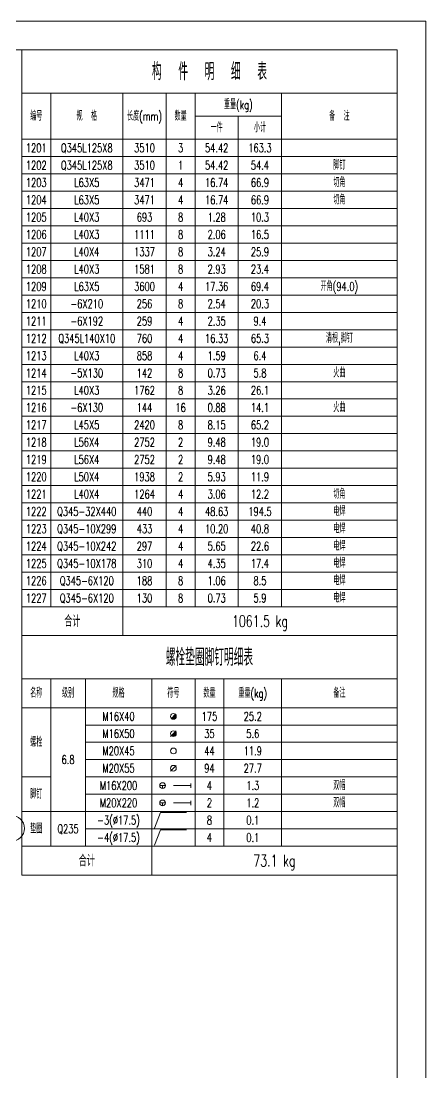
# Model space of a CAD drawing. Extents: x -62666 to 126696, y -48828 to 60042.
# Drawn here: x 10053 to 12859, y -44240 to -36948 of the extents above; entities that cross this region are included whole.
import ezdxf
from ezdxf.enums import TextEntityAlignment as Align

# ---------------------------------------------------------------- set-up
doc = ezdxf.new("R2010")
doc.units = 0
doc.header["$MEASUREMENT"] = 0
doc.layers.get('0').update_dxf_attribs({"linetype": 'CONTINUOUS', "lineweight": 25})
doc.styles.get("Standard").update_dxf_attribs({"font": 'simplex.shx', "width": 0.7, "height": 3, "bigfont": 'gbhzfs.shx'})

# ---------------------------------------------------------------- blocks, each defined once
blk = doc.blocks.new('M16X40S')
at = {"color": 3, "linetype": 'Continuous', "lineweight": 13}
blk.add_line((-0.707, -0.707), (0.707, 0.707), dxfattribs=at)
blk.add_circle((0, 0), 1, dxfattribs=at)
for radius in [0.9, 0.8, 0.7, 0.6, 0.5, 0.4, 0.3, 0.2, 0.1]:
    blk.add_arc((0, 0), radius, 225, 45, dxfattribs=at)
blk = doc.blocks.new('M16X50S')
at = {"color": 3, "linetype": 'Continuous', "lineweight": 13}
blk.add_line((-1, -1), (1, 1), dxfattribs=at)
blk.add_circle((0, 0), 1, dxfattribs=at)
for radius in [0.9, 0.8, 0.7, 0.6, 0.5, 0.4, 0.3, 0.2, 0.1]:
    blk.add_arc((0, 0), radius, 225, 45, dxfattribs=at)
blk = doc.blocks.new('M20X45S')
at = {"color": 3, "linetype": 'Continuous', "lineweight": 13}
blk.add_circle((0, 0), 1, dxfattribs=at)
blk = doc.blocks.new('M20X55S')
at = {"color": 3, "linetype": 'Continuous', "lineweight": 13}
blk.add_line((-1, -1), (1, 1), dxfattribs=at)
blk.add_circle((0, 0), 1, dxfattribs=at)
blk = doc.blocks.new('StepBoltML')
at = {"color": 3, "linetype": 'Continuous', "lineweight": 13}
for p, q in [((-4.75, 0), (-2.75, 0)), ((-3.75, 0), (-3.75, -1)), ((0, 0), (6, 0)), ((6, -0.75), (6, 0.75))]:
    blk.add_line(p, q, dxfattribs=at)
blk.add_circle((-3.75, 0), 1, dxfattribs=at)
blk = doc.blocks.new('WasherML')
at = {"color": 3, "linetype": 'Continuous', "lineweight": 13}
for p, q in [((-6.5, -2.7), (-4.5, 2.7)), ((-4.5, 2.7), (4.5, 2.7))]:
    blk.add_line(p, q, dxfattribs=at)

msp = doc.modelspace()

# ---------------------------------------------------------------- linework, layer by layer
at = {"color": 7, "linetype": 'Continuous', "lineweight": 18}
for p, q in [((-3961.40911, -36947.58851), (12858.59089, -36947.58851)), ((12858.59089, -48827.58851), (12858.59089, -36947.58851)), ((-3461.40911, -37147.58851), (12658.59089, -37147.58851)), ((12658.59089, -48627.58851), (12658.59089, -37147.58851))]:
    msp.add_line(p, q, dxfattribs=at)
at = {"color": 3, "linetype": 'Continuous', "lineweight": 13}
for points in [[(10058.59089, -37147.58851), (10058.59089, -37447.58851), (12658.59089, -37447.58851), (12658.59089, -37147.58851)], [(10058.59089, -37447.58851), (10058.59089, -37767.58851), (10258.59089, -37767.58851), (10258.59089, -37447.58851)], [(10258.59089, -37447.58851), (10258.59089, -37767.58851), (10758.59089, -37767.58851), (10758.59089, -37447.58851)], [(10758.59089, -37447.58851), (10758.59089, -37767.58851), (11058.59089, -37767.58851), (11058.59089, -37447.58851)], [(11058.59089, -37447.58851), (11058.59089, -37767.58851), (11258.59089, -37767.58851), (11258.59089, -37447.58851)], [(11258.59089, -37447.58851), (11258.59089, -37607.58851), (11858.59089, -37607.58851), (11858.59089, -37447.58851)], [(11858.59089, -37447.58851), (11858.59089, -37767.58851), (12658.59089, -37767.58851), (12658.59089, -37447.58851)], [(11258.59089, -37607.58851), (11258.59089, -37767.58851), (11558.59089, -37767.58851), (11558.59089, -37607.58851)], [(11558.59089, -37607.58851), (11558.59089, -37767.58851), (11858.59089, -37767.58851), (11858.59089, -37607.58851)], [(10058.59089, -37767.58851), (10058.59089, -37887.58851), (10258.59089, -37887.58851), (10258.59089, -37767.58851)], [(10258.59089, -37767.58851), (10258.59089, -37887.58851), (10758.59089, -37887.58851), (10758.59089, -37767.58851)], [(10758.59089, -37767.58851), (10758.59089, -37887.58851), (11058.59089, -37887.58851), (11058.59089, -37767.58851)], [(11058.59089, -37767.58851), (11058.59089, -37887.58851), (11258.59089, -37887.58851), (11258.59089, -37767.58851)], [(11258.59089, -37767.58851), (11258.59089, -37887.58851), (11558.59089, -37887.58851), (11558.59089, -37767.58851)], [(11558.59089, -37767.58851), (11558.59089, -37887.58851), (11858.59089, -37887.58851), (11858.59089, -37767.58851)], [(11858.59089, -37767.58851), (11858.59089, -37887.58851), (12658.59089, -37887.58851), (12658.59089, -37767.58851)], [(10058.59089, -37887.58851), (10058.59089, -38007.58851), (10258.59089, -38007.58851), (10258.59089, -37887.58851)], [(10258.59089, -37887.58851), (10258.59089, -38007.58851), (10758.59089, -38007.58851), (10758.59089, -37887.58851)], [(10758.59089, -37887.58851), (10758.59089, -38007.58851), (11058.59089, -38007.58851), (11058.59089, -37887.58851)], [(11058.59089, -37887.58851), (11058.59089, -38007.58851), (11258.59089, -38007.58851), (11258.59089, -37887.58851)], [(11258.59089, -37887.58851), (11258.59089, -38007.58851), (11558.59089, -38007.58851), (11558.59089, -37887.58851)], [(11558.59089, -37887.58851), (11558.59089, -38007.58851), (11858.59089, -38007.58851), (11858.59089, -37887.58851)], [(11858.59089, -37887.58851), (11858.59089, -38007.58851), (12658.59089, -38007.58851), (12658.59089, -37887.58851)], [(10058.59089, -38007.58851), (10058.59089, -38127.58851), (10258.59089, -38127.58851), (10258.59089, -38007.58851)], [(10258.59089, -38007.58851), (10258.59089, -38127.58851), (10758.59089, -38127.58851), (10758.59089, -38007.58851)], [(10758.59089, -38007.58851), (10758.59089, -38127.58851), (11058.59089, -38127.58851), (11058.59089, -38007.58851)], [(11058.59089, -38007.58851), (11058.59089, -38127.58851), (11258.59089, -38127.58851), (11258.59089, -38007.58851)], [(11258.59089, -38007.58851), (11258.59089, -38127.58851), (11558.59089, -38127.58851), (11558.59089, -38007.58851)], [(11558.59089, -38007.58851), (11558.59089, -38127.58851), (11858.59089, -38127.58851), (11858.59089, -38007.58851)], [(11858.59089, -38007.58851), (11858.59089, -38127.58851), (12658.59089, -38127.58851), (12658.59089, -38007.58851)], [(10058.59089, -38127.58851), (10058.59089, -38247.58851), (10258.59089, -38247.58851), (10258.59089, -38127.58851)], [(10258.59089, -38127.58851), (10258.59089, -38247.58851), (10758.59089, -38247.58851), (10758.59089, -38127.58851)], [(10758.59089, -38127.58851), (10758.59089, -38247.58851), (11058.59089, -38247.58851), (11058.59089, -38127.58851)], [(11058.59089, -38127.58851), (11058.59089, -38247.58851), (11258.59089, -38247.58851), (11258.59089, -38127.58851)], [(11258.59089, -38127.58851), (11258.59089, -38247.58851), (11558.59089, -38247.58851), (11558.59089, -38127.58851)], [(11558.59089, -38127.58851), (11558.59089, -38247.58851), (11858.59089, -38247.58851), (11858.59089, -38127.58851)], [(11858.59089, -38127.58851), (11858.59089, -38247.58851), (12658.59089, -38247.58851), (12658.59089, -38127.58851)], [(10058.59089, -38247.58851), (10058.59089, -38367.58851), (10258.59089, -38367.58851), (10258.59089, -38247.58851)], [(10258.59089, -38247.58851), (10258.59089, -38367.58851), (10758.59089, -38367.58851), (10758.59089, -38247.58851)], [(10758.59089, -38247.58851), (10758.59089, -38367.58851), (11058.59089, -38367.58851), (11058.59089, -38247.58851)], [(11058.59089, -38247.58851), (11058.59089, -38367.58851), (11258.59089, -38367.58851), (11258.59089, -38247.58851)], [(11258.59089, -38247.58851), (11258.59089, -38367.58851), (11558.59089, -38367.58851), (11558.59089, -38247.58851)], [(11558.59089, -38247.58851), (11558.59089, -38367.58851), (11858.59089, -38367.58851), (11858.59089, -38247.58851)], [(11858.59089, -38247.58851), (11858.59089, -38367.58851), (12658.59089, -38367.58851), (12658.59089, -38247.58851)], [(10058.59089, -38367.58851), (10058.59089, -38487.58851), (10258.59089, -38487.58851), (10258.59089, -38367.58851)], [(10258.59089, -38367.58851), (10258.59089, -38487.58851), (10758.59089, -38487.58851), (10758.59089, -38367.58851)], [(10758.59089, -38367.58851), (10758.59089, -38487.58851), (11058.59089, -38487.58851), (11058.59089, -38367.58851)], [(11058.59089, -38367.58851), (11058.59089, -38487.58851), (11258.59089, -38487.58851), (11258.59089, -38367.58851)], [(11258.59089, -38367.58851), (11258.59089, -38487.58851), (11558.59089, -38487.58851), (11558.59089, -38367.58851)], [(11558.59089, -38367.58851), (11558.59089, -38487.58851), (11858.59089, -38487.58851), (11858.59089, -38367.58851)], [(11858.59089, -38367.58851), (11858.59089, -38487.58851), (12658.59089, -38487.58851), (12658.59089, -38367.58851)], [(10058.59089, -38487.58851), (10058.59089, -38607.58851), (10258.59089, -38607.58851), (10258.59089, -38487.58851)], [(10258.59089, -38487.58851), (10258.59089, -38607.58851), (10758.59089, -38607.58851), (10758.59089, -38487.58851)], [(10758.59089, -38487.58851), (10758.59089, -38607.58851), (11058.59089, -38607.58851), (11058.59089, -38487.58851)], [(11058.59089, -38487.58851), (11058.59089, -38607.58851), (11258.59089, -38607.58851), (11258.59089, -38487.58851)], [(11258.59089, -38487.58851), (11258.59089, -38607.58851), (11558.59089, -38607.58851), (11558.59089, -38487.58851)], [(11558.59089, -38487.58851), (11558.59089, -38607.58851), (11858.59089, -38607.58851), (11858.59089, -38487.58851)], [(11858.59089, -38487.58851), (11858.59089, -38607.58851), (12658.59089, -38607.58851), (12658.59089, -38487.58851)], [(10058.59089, -38607.58851), (10058.59089, -38727.58851), (10258.59089, -38727.58851), (10258.59089, -38607.58851)], [(10258.59089, -38607.58851), (10258.59089, -38727.58851), (10758.59089, -38727.58851), (10758.59089, -38607.58851)], [(10758.59089, -38607.58851), (10758.59089, -38727.58851), (11058.59089, -38727.58851), (11058.59089, -38607.58851)], [(11058.59089, -38607.58851), (11058.59089, -38727.58851), (11258.59089, -38727.58851), (11258.59089, -38607.58851)], [(11258.59089, -38607.58851), (11258.59089, -38727.58851), (11558.59089, -38727.58851), (11558.59089, -38607.58851)], [(11558.59089, -38607.58851), (11558.59089, -38727.58851), (11858.59089, -38727.58851), (11858.59089, -38607.58851)], [(11858.59089, -38607.58851), (11858.59089, -38727.58851), (12658.59089, -38727.58851), (12658.59089, -38607.58851)], [(10058.59089, -38727.58851), (10058.59089, -38847.58851), (10258.59089, -38847.58851), (10258.59089, -38727.58851)], [(10258.59089, -38727.58851), (10258.59089, -38847.58851), (10758.59089, -38847.58851), (10758.59089, -38727.58851)], [(10758.59089, -38727.58851), (10758.59089, -38847.58851), (11058.59089, -38847.58851), (11058.59089, -38727.58851)], [(11058.59089, -38727.58851), (11058.59089, -38847.58851), (11258.59089, -38847.58851), (11258.59089, -38727.58851)], [(11258.59089, -38727.58851), (11258.59089, -38847.58851), (11558.59089, -38847.58851), (11558.59089, -38727.58851)], [(11558.59089, -38727.58851), (11558.59089, -38847.58851), (11858.59089, -38847.58851), (11858.59089, -38727.58851)], [(11858.59089, -38727.58851), (11858.59089, -38847.58851), (12658.59089, -38847.58851), (12658.59089, -38727.58851)], [(10058.59089, -38847.58851), (10058.59089, -38967.58851), (10258.59089, -38967.58851), (10258.59089, -38847.58851)], [(10258.59089, -38847.58851), (10258.59089, -38967.58851), (10758.59089, -38967.58851), (10758.59089, -38847.58851)], [(10758.59089, -38847.58851), (10758.59089, -38967.58851), (11058.59089, -38967.58851), (11058.59089, -38847.58851)], [(11058.59089, -38847.58851), (11058.59089, -38967.58851), (11258.59089, -38967.58851), (11258.59089, -38847.58851)], [(11258.59089, -38847.58851), (11258.59089, -38967.58851), (11558.59089, -38967.58851), (11558.59089, -38847.58851)], [(11558.59089, -38847.58851), (11558.59089, -38967.58851), (11858.59089, -38967.58851), (11858.59089, -38847.58851)], [(11858.59089, -38847.58851), (11858.59089, -38967.58851), (12658.59089, -38967.58851), (12658.59089, -38847.58851)], [(10058.59089, -38967.58851), (10058.59089, -39087.58851), (10258.59089, -39087.58851), (10258.59089, -38967.58851)], [(10258.59089, -38967.58851), (10258.59089, -39087.58851), (10758.59089, -39087.58851), (10758.59089, -38967.58851)], [(10758.59089, -38967.58851), (10758.59089, -39087.58851), (11058.59089, -39087.58851), (11058.59089, -38967.58851)], [(11058.59089, -38967.58851), (11058.59089, -39087.58851), (11258.59089, -39087.58851), (11258.59089, -38967.58851)], [(11258.59089, -38967.58851), (11258.59089, -39087.58851), (11558.59089, -39087.58851), (11558.59089, -38967.58851)], [(11558.59089, -38967.58851), (11558.59089, -39087.58851), (11858.59089, -39087.58851), (11858.59089, -38967.58851)], [(11858.59089, -38967.58851), (11858.59089, -39087.58851), (12658.59089, -39087.58851), (12658.59089, -38967.58851)], [(10058.59089, -39087.58851), (10058.59089, -39207.58851), (10258.59089, -39207.58851), (10258.59089, -39087.58851)], [(10258.59089, -39087.58851), (10258.59089, -39207.58851), (10758.59089, -39207.58851), (10758.59089, -39087.58851)], [(10758.59089, -39087.58851), (10758.59089, -39207.58851), (11058.59089, -39207.58851), (11058.59089, -39087.58851)], [(11058.59089, -39087.58851), (11058.59089, -39207.58851), (11258.59089, -39207.58851), (11258.59089, -39087.58851)], [(11258.59089, -39087.58851), (11258.59089, -39207.58851), (11558.59089, -39207.58851), (11558.59089, -39087.58851)], [(11558.59089, -39087.58851), (11558.59089, -39207.58851), (11858.59089, -39207.58851), (11858.59089, -39087.58851)], [(11858.59089, -39087.58851), (11858.59089, -39207.58851), (12658.59089, -39207.58851), (12658.59089, -39087.58851)], [(10058.59089, -39207.58851), (10058.59089, -39327.58851), (10258.59089, -39327.58851), (10258.59089, -39207.58851)], [(10258.59089, -39207.58851), (10258.59089, -39327.58851), (10758.59089, -39327.58851), (10758.59089, -39207.58851)], [(10758.59089, -39207.58851), (10758.59089, -39327.58851), (11058.59089, -39327.58851), (11058.59089, -39207.58851)], [(11058.59089, -39207.58851), (11058.59089, -39327.58851), (11258.59089, -39327.58851), (11258.59089, -39207.58851)], [(11258.59089, -39207.58851), (11258.59089, -39327.58851), (11558.59089, -39327.58851), (11558.59089, -39207.58851)], [(11558.59089, -39207.58851), (11558.59089, -39327.58851), (11858.59089, -39327.58851), (11858.59089, -39207.58851)], [(11858.59089, -39207.58851), (11858.59089, -39327.58851), (12658.59089, -39327.58851), (12658.59089, -39207.58851)], [(10058.59089, -39327.58851), (10058.59089, -39447.58851), (10258.59089, -39447.58851), (10258.59089, -39327.58851)], [(10258.59089, -39327.58851), (10258.59089, -39447.58851), (10758.59089, -39447.58851), (10758.59089, -39327.58851)], [(10758.59089, -39327.58851), (10758.59089, -39447.58851), (11058.59089, -39447.58851), (11058.59089, -39327.58851)], [(11058.59089, -39327.58851), (11058.59089, -39447.58851), (11258.59089, -39447.58851), (11258.59089, -39327.58851)], [(11258.59089, -39327.58851), (11258.59089, -39447.58851), (11558.59089, -39447.58851), (11558.59089, -39327.58851)], [(11558.59089, -39327.58851), (11558.59089, -39447.58851), (11858.59089, -39447.58851), (11858.59089, -39327.58851)], [(11858.59089, -39327.58851), (11858.59089, -39447.58851), (12658.59089, -39447.58851), (12658.59089, -39327.58851)], [(10058.59089, -39447.58851), (10058.59089, -39567.58851), (10258.59089, -39567.58851), (10258.59089, -39447.58851)], [(10258.59089, -39447.58851), (10258.59089, -39567.58851), (10758.59089, -39567.58851), (10758.59089, -39447.58851)], [(10758.59089, -39447.58851), (10758.59089, -39567.58851), (11058.59089, -39567.58851), (11058.59089, -39447.58851)], [(11058.59089, -39447.58851), (11058.59089, -39567.58851), (11258.59089, -39567.58851), (11258.59089, -39447.58851)], [(11258.59089, -39447.58851), (11258.59089, -39567.58851), (11558.59089, -39567.58851), (11558.59089, -39447.58851)], [(11558.59089, -39447.58851), (11558.59089, -39567.58851), (11858.59089, -39567.58851), (11858.59089, -39447.58851)], [(11858.59089, -39447.58851), (11858.59089, -39567.58851), (12658.59089, -39567.58851), (12658.59089, -39447.58851)], [(10058.59089, -39567.58851), (10058.59089, -39687.58851), (10258.59089, -39687.58851), (10258.59089, -39567.58851)], [(10258.59089, -39567.58851), (10258.59089, -39687.58851), (10758.59089, -39687.58851), (10758.59089, -39567.58851)], [(10758.59089, -39567.58851), (10758.59089, -39687.58851), (11058.59089, -39687.58851), (11058.59089, -39567.58851)], [(11058.59089, -39567.58851), (11058.59089, -39687.58851), (11258.59089, -39687.58851), (11258.59089, -39567.58851)], [(11258.59089, -39567.58851), (11258.59089, -39687.58851), (11558.59089, -39687.58851), (11558.59089, -39567.58851)], [(11558.59089, -39567.58851), (11558.59089, -39687.58851), (11858.59089, -39687.58851), (11858.59089, -39567.58851)], [(11858.59089, -39567.58851), (11858.59089, -39687.58851), (12658.59089, -39687.58851), (12658.59089, -39567.58851)], [(10058.59089, -39687.58851), (10058.59089, -39807.58851), (10258.59089, -39807.58851), (10258.59089, -39687.58851)], [(10258.59089, -39687.58851), (10258.59089, -39807.58851), (10758.59089, -39807.58851), (10758.59089, -39687.58851)], [(10758.59089, -39687.58851), (10758.59089, -39807.58851), (11058.59089, -39807.58851), (11058.59089, -39687.58851)], [(11058.59089, -39687.58851), (11058.59089, -39807.58851), (11258.59089, -39807.58851), (11258.59089, -39687.58851)], [(11258.59089, -39687.58851), (11258.59089, -39807.58851), (11558.59089, -39807.58851), (11558.59089, -39687.58851)], [(11558.59089, -39687.58851), (11558.59089, -39807.58851), (11858.59089, -39807.58851), (11858.59089, -39687.58851)], [(11858.59089, -39687.58851), (11858.59089, -39807.58851), (12658.59089, -39807.58851), (12658.59089, -39687.58851)], [(10058.59089, -39807.58851), (10058.59089, -39927.58851), (10258.59089, -39927.58851), (10258.59089, -39807.58851)], [(10258.59089, -39807.58851), (10258.59089, -39927.58851), (10758.59089, -39927.58851), (10758.59089, -39807.58851)], [(10758.59089, -39807.58851), (10758.59089, -39927.58851), (11058.59089, -39927.58851), (11058.59089, -39807.58851)], [(11058.59089, -39807.58851), (11058.59089, -39927.58851), (11258.59089, -39927.58851), (11258.59089, -39807.58851)], [(11258.59089, -39807.58851), (11258.59089, -39927.58851), (11558.59089, -39927.58851), (11558.59089, -39807.58851)], [(11558.59089, -39807.58851), (11558.59089, -39927.58851), (11858.59089, -39927.58851), (11858.59089, -39807.58851)], [(11858.59089, -39807.58851), (11858.59089, -39927.58851), (12658.59089, -39927.58851), (12658.59089, -39807.58851)], [(10058.59089, -39927.58851), (10058.59089, -40047.58851), (10258.59089, -40047.58851), (10258.59089, -39927.58851)], [(10258.59089, -39927.58851), (10258.59089, -40047.58851), (10758.59089, -40047.58851), (10758.59089, -39927.58851)], [(10758.59089, -39927.58851), (10758.59089, -40047.58851), (11058.59089, -40047.58851), (11058.59089, -39927.58851)], [(11058.59089, -39927.58851), (11058.59089, -40047.58851), (11258.59089, -40047.58851), (11258.59089, -39927.58851)], [(11258.59089, -39927.58851), (11258.59089, -40047.58851), (11558.59089, -40047.58851), (11558.59089, -39927.58851)], [(11558.59089, -39927.58851), (11558.59089, -40047.58851), (11858.59089, -40047.58851), (11858.59089, -39927.58851)], [(11858.59089, -39927.58851), (11858.59089, -40047.58851), (12658.59089, -40047.58851), (12658.59089, -39927.58851)], [(10058.59089, -40047.58851), (10058.59089, -40167.58851), (10258.59089, -40167.58851), (10258.59089, -40047.58851)], [(10258.59089, -40047.58851), (10258.59089, -40167.58851), (10758.59089, -40167.58851), (10758.59089, -40047.58851)], [(10758.59089, -40047.58851), (10758.59089, -40167.58851), (11058.59089, -40167.58851), (11058.59089, -40047.58851)], [(11058.59089, -40047.58851), (11058.59089, -40167.58851), (11258.59089, -40167.58851), (11258.59089, -40047.58851)], [(11258.59089, -40047.58851), (11258.59089, -40167.58851), (11558.59089, -40167.58851), (11558.59089, -40047.58851)], [(11558.59089, -40047.58851), (11558.59089, -40167.58851), (11858.59089, -40167.58851), (11858.59089, -40047.58851)], [(11858.59089, -40047.58851), (11858.59089, -40167.58851), (12658.59089, -40167.58851), (12658.59089, -40047.58851)], [(10058.59089, -40167.58851), (10058.59089, -40287.58851), (10258.59089, -40287.58851), (10258.59089, -40167.58851)], [(10258.59089, -40167.58851), (10258.59089, -40287.58851), (10758.59089, -40287.58851), (10758.59089, -40167.58851)], [(10758.59089, -40167.58851), (10758.59089, -40287.58851), (11058.59089, -40287.58851), (11058.59089, -40167.58851)], [(11058.59089, -40167.58851), (11058.59089, -40287.58851), (11258.59089, -40287.58851), (11258.59089, -40167.58851)], [(11258.59089, -40167.58851), (11258.59089, -40287.58851), (11558.59089, -40287.58851), (11558.59089, -40167.58851)], [(11558.59089, -40167.58851), (11558.59089, -40287.58851), (11858.59089, -40287.58851), (11858.59089, -40167.58851)], [(11858.59089, -40167.58851), (11858.59089, -40287.58851), (12658.59089, -40287.58851), (12658.59089, -40167.58851)], [(10058.59089, -40287.58851), (10058.59089, -40407.58851), (10258.59089, -40407.58851), (10258.59089, -40287.58851)], [(10258.59089, -40287.58851), (10258.59089, -40407.58851), (10758.59089, -40407.58851), (10758.59089, -40287.58851)], [(10758.59089, -40287.58851), (10758.59089, -40407.58851), (11058.59089, -40407.58851), (11058.59089, -40287.58851)], [(11058.59089, -40287.58851), (11058.59089, -40407.58851), (11258.59089, -40407.58851), (11258.59089, -40287.58851)], [(11258.59089, -40287.58851), (11258.59089, -40407.58851), (11558.59089, -40407.58851), (11558.59089, -40287.58851)], [(11558.59089, -40287.58851), (11558.59089, -40407.58851), (11858.59089, -40407.58851), (11858.59089, -40287.58851)], [(11858.59089, -40287.58851), (11858.59089, -40407.58851), (12658.59089, -40407.58851), (12658.59089, -40287.58851)], [(10058.59089, -40407.58851), (10058.59089, -40527.58851), (10258.59089, -40527.58851), (10258.59089, -40407.58851)], [(10258.59089, -40407.58851), (10258.59089, -40527.58851), (10758.59089, -40527.58851), (10758.59089, -40407.58851)], [(10758.59089, -40407.58851), (10758.59089, -40527.58851), (11058.59089, -40527.58851), (11058.59089, -40407.58851)], [(11058.59089, -40407.58851), (11058.59089, -40527.58851), (11258.59089, -40527.58851), (11258.59089, -40407.58851)], [(11258.59089, -40407.58851), (11258.59089, -40527.58851), (11558.59089, -40527.58851), (11558.59089, -40407.58851)], [(11558.59089, -40407.58851), (11558.59089, -40527.58851), (11858.59089, -40527.58851), (11858.59089, -40407.58851)], [(11858.59089, -40407.58851), (11858.59089, -40527.58851), (12658.59089, -40527.58851), (12658.59089, -40407.58851)], [(10058.59089, -40527.58851), (10058.59089, -40647.58851), (10258.59089, -40647.58851), (10258.59089, -40527.58851)], [(10258.59089, -40527.58851), (10258.59089, -40647.58851), (10758.59089, -40647.58851), (10758.59089, -40527.58851)], [(10758.59089, -40527.58851), (10758.59089, -40647.58851), (11058.59089, -40647.58851), (11058.59089, -40527.58851)], [(11058.59089, -40527.58851), (11058.59089, -40647.58851), (11258.59089, -40647.58851), (11258.59089, -40527.58851)], [(11258.59089, -40527.58851), (11258.59089, -40647.58851), (11558.59089, -40647.58851), (11558.59089, -40527.58851)], [(11558.59089, -40527.58851), (11558.59089, -40647.58851), (11858.59089, -40647.58851), (11858.59089, -40527.58851)], [(11858.59089, -40527.58851), (11858.59089, -40647.58851), (12658.59089, -40647.58851), (12658.59089, -40527.58851)], [(10058.59089, -40647.58851), (10058.59089, -40767.58851), (10258.59089, -40767.58851), (10258.59089, -40647.58851)], [(10258.59089, -40647.58851), (10258.59089, -40767.58851), (10758.59089, -40767.58851), (10758.59089, -40647.58851)], [(10758.59089, -40647.58851), (10758.59089, -40767.58851), (11058.59089, -40767.58851), (11058.59089, -40647.58851)], [(11058.59089, -40647.58851), (11058.59089, -40767.58851), (11258.59089, -40767.58851), (11258.59089, -40647.58851)], [(11258.59089, -40647.58851), (11258.59089, -40767.58851), (11558.59089, -40767.58851), (11558.59089, -40647.58851)], [(11558.59089, -40647.58851), (11558.59089, -40767.58851), (11858.59089, -40767.58851), (11858.59089, -40647.58851)], [(11858.59089, -40647.58851), (11858.59089, -40767.58851), (12658.59089, -40767.58851), (12658.59089, -40647.58851)], [(10058.59089, -40767.58851), (10058.59089, -40887.58851), (10258.59089, -40887.58851), (10258.59089, -40767.58851)], [(10258.59089, -40767.58851), (10258.59089, -40887.58851), (10758.59089, -40887.58851), (10758.59089, -40767.58851)], [(10758.59089, -40767.58851), (10758.59089, -40887.58851), (11058.59089, -40887.58851), (11058.59089, -40767.58851)], [(11058.59089, -40767.58851), (11058.59089, -40887.58851), (11258.59089, -40887.58851), (11258.59089, -40767.58851)], [(11258.59089, -40767.58851), (11258.59089, -40887.58851), (11558.59089, -40887.58851), (11558.59089, -40767.58851)], [(11558.59089, -40767.58851), (11558.59089, -40887.58851), (11858.59089, -40887.58851), (11858.59089, -40767.58851)], [(11858.59089, -40767.58851), (11858.59089, -40887.58851), (12658.59089, -40887.58851), (12658.59089, -40767.58851)], [(10058.59089, -40887.58851), (10058.59089, -41007.58851), (10258.59089, -41007.58851), (10258.59089, -40887.58851)], [(10258.59089, -40887.58851), (10258.59089, -41007.58851), (10758.59089, -41007.58851), (10758.59089, -40887.58851)], [(10758.59089, -40887.58851), (10758.59089, -41007.58851), (11058.59089, -41007.58851), (11058.59089, -40887.58851)], [(11058.59089, -40887.58851), (11058.59089, -41007.58851), (11258.59089, -41007.58851), (11258.59089, -40887.58851)], [(11258.59089, -40887.58851), (11258.59089, -41007.58851), (11558.59089, -41007.58851), (11558.59089, -40887.58851)], [(11558.59089, -40887.58851), (11558.59089, -41007.58851), (11858.59089, -41007.58851), (11858.59089, -40887.58851)], [(11858.59089, -40887.58851), (11858.59089, -41007.58851), (12658.59089, -41007.58851), (12658.59089, -40887.58851)], [(10058.59089, -41007.58851), (10058.59089, -41207.58851), (10758.59089, -41207.58851), (10758.59089, -41007.58851)], [(10758.59089, -41007.58851), (10758.59089, -41207.58851), (12658.59089, -41207.58851), (12658.59089, -41007.58851)], [(10058.59089, -41207.58851), (10058.59089, -41507.58851), (12658.59089, -41507.58851), (12658.59089, -41207.58851)], [(10058.59089, -41507.58851), (10058.59089, -41707.58851), (10258.59089, -41707.58851), (10258.59089, -41507.58851)], [(10258.59089, -41507.58851), (10258.59089, -41707.58851), (10498.59089, -41707.58851), (10498.59089, -41507.58851)], [(10498.59089, -41507.58851), (10498.59089, -41707.58851), (10958.59089, -41707.58851), (10958.59089, -41507.58851)], [(10958.59089, -41507.58851), (10958.59089, -41707.58851), (11258.59089, -41707.58851), (11258.59089, -41507.58851)], [(11258.59089, -41507.58851), (11258.59089, -41707.58851), (11458.59089, -41707.58851), (11458.59089, -41507.58851)], [(11458.59089, -41507.58851), (11458.59089, -41707.58851), (11858.59089, -41707.58851), (11858.59089, -41507.58851)], [(11858.59089, -41507.58851), (11858.59089, -41707.58851), (12658.59089, -41707.58851), (12658.59089, -41507.58851)], [(10058.59089, -41707.58851), (10058.59089, -42187.58851), (10258.59089, -42187.58851), (10258.59089, -41707.58851)], [(10258.59089, -41707.58851), (10258.59089, -42427.58851), (10498.59089, -42427.58851), (10498.59089, -41707.58851)], [(10498.59089, -41707.58851), (10498.59089, -41827.58851), (10958.59089, -41827.58851), (10958.59089, -41707.58851)], [(10958.59089, -41707.58851), (10958.59089, -41827.58851), (11258.59089, -41827.58851), (11258.59089, -41707.58851)], [(11258.59089, -41707.58851), (11258.59089, -41827.58851), (11458.59089, -41827.58851), (11458.59089, -41707.58851)], [(11458.59089, -41707.58851), (11458.59089, -41827.58851), (11858.59089, -41827.58851), (11858.59089, -41707.58851)], [(11858.59089, -41707.58851), (11858.59089, -41827.58851), (12658.59089, -41827.58851), (12658.59089, -41707.58851)], [(10498.59089, -41827.58851), (10498.59089, -41947.58851), (10958.59089, -41947.58851), (10958.59089, -41827.58851)], [(10958.59089, -41827.58851), (10958.59089, -41947.58851), (11258.59089, -41947.58851), (11258.59089, -41827.58851)], [(11258.59089, -41827.58851), (11258.59089, -41947.58851), (11458.59089, -41947.58851), (11458.59089, -41827.58851)], [(11458.59089, -41827.58851), (11458.59089, -41947.58851), (11858.59089, -41947.58851), (11858.59089, -41827.58851)], [(11858.59089, -41827.58851), (11858.59089, -41947.58851), (12658.59089, -41947.58851), (12658.59089, -41827.58851)], [(10498.59089, -41947.58851), (10498.59089, -42067.58851), (10958.59089, -42067.58851), (10958.59089, -41947.58851)], [(10958.59089, -41947.58851), (10958.59089, -42067.58851), (11258.59089, -42067.58851), (11258.59089, -41947.58851)], [(11258.59089, -41947.58851), (11258.59089, -42067.58851), (11458.59089, -42067.58851), (11458.59089, -41947.58851)], [(11458.59089, -41947.58851), (11458.59089, -42067.58851), (11858.59089, -42067.58851), (11858.59089, -41947.58851)], [(11858.59089, -41947.58851), (11858.59089, -42067.58851), (12658.59089, -42067.58851), (12658.59089, -41947.58851)], [(10498.59089, -42067.58851), (10498.59089, -42187.58851), (10958.59089, -42187.58851), (10958.59089, -42067.58851)], [(10958.59089, -42067.58851), (10958.59089, -42187.58851), (11258.59089, -42187.58851), (11258.59089, -42067.58851)], [(11258.59089, -42067.58851), (11258.59089, -42187.58851), (11458.59089, -42187.58851), (11458.59089, -42067.58851)], [(11458.59089, -42067.58851), (11458.59089, -42187.58851), (11858.59089, -42187.58851), (11858.59089, -42067.58851)], [(11858.59089, -42067.58851), (11858.59089, -42187.58851), (12658.59089, -42187.58851), (12658.59089, -42067.58851)], [(10058.59089, -42187.58851), (10058.59089, -42427.58851), (10258.59089, -42427.58851), (10258.59089, -42187.58851)], [(10498.59089, -42187.58851), (10498.59089, -42307.58851), (10958.59089, -42307.58851), (10958.59089, -42187.58851)], [(10958.59089, -42187.58851), (10958.59089, -42307.58851), (11258.59089, -42307.58851), (11258.59089, -42187.58851)], [(11258.59089, -42187.58851), (11258.59089, -42307.58851), (11458.59089, -42307.58851), (11458.59089, -42187.58851)], [(11458.59089, -42187.58851), (11458.59089, -42307.58851), (11858.59089, -42307.58851), (11858.59089, -42187.58851)], [(11858.59089, -42187.58851), (11858.59089, -42307.58851), (12658.59089, -42307.58851), (12658.59089, -42187.58851)], [(10498.59089, -42307.58851), (10498.59089, -42427.58851), (10958.59089, -42427.58851), (10958.59089, -42307.58851)], [(10958.59089, -42307.58851), (10958.59089, -42427.58851), (11258.59089, -42427.58851), (11258.59089, -42307.58851)], [(11258.59089, -42307.58851), (11258.59089, -42427.58851), (11458.59089, -42427.58851), (11458.59089, -42307.58851)], [(11458.59089, -42307.58851), (11458.59089, -42427.58851), (11858.59089, -42427.58851), (11858.59089, -42307.58851)], [(11858.59089, -42307.58851), (11858.59089, -42427.58851), (12658.59089, -42427.58851), (12658.59089, -42307.58851)], [(10058.59089, -42427.58851), (10058.59089, -42667.58851), (10258.59089, -42667.58851), (10258.59089, -42427.58851)], [(10258.59089, -42427.58851), (10258.59089, -42667.58851), (10498.59089, -42667.58851), (10498.59089, -42427.58851)], [(10498.59089, -42427.58851), (10498.59089, -42547.58851), (10958.59089, -42547.58851), (10958.59089, -42427.58851)], [(10958.59089, -42427.58851), (10958.59089, -42547.58851), (11258.59089, -42547.58851), (11258.59089, -42427.58851)], [(11258.59089, -42427.58851), (11258.59089, -42547.58851), (11458.59089, -42547.58851), (11458.59089, -42427.58851)], [(11458.59089, -42427.58851), (11458.59089, -42547.58851), (11858.59089, -42547.58851), (11858.59089, -42427.58851)], [(11858.59089, -42427.58851), (11858.59089, -42547.58851), (12658.59089, -42547.58851), (12658.59089, -42427.58851)], [(10498.59089, -42547.58851), (10498.59089, -42667.58851), (10958.59089, -42667.58851), (10958.59089, -42547.58851)], [(10958.59089, -42547.58851), (10958.59089, -42667.58851), (11258.59089, -42667.58851), (11258.59089, -42547.58851)], [(11258.59089, -42547.58851), (11258.59089, -42667.58851), (11458.59089, -42667.58851), (11458.59089, -42547.58851)], [(11458.59089, -42547.58851), (11458.59089, -42667.58851), (11858.59089, -42667.58851), (11858.59089, -42547.58851)], [(11858.59089, -42547.58851), (11858.59089, -42667.58851), (12658.59089, -42667.58851), (12658.59089, -42547.58851)], [(10058.59089, -42667.58851), (10058.59089, -42867.58851), (10958.59089, -42867.58851), (10958.59089, -42667.58851)], [(10958.59089, -42667.58851), (10958.59089, -42867.58851), (12658.59089, -42867.58851), (12658.59089, -42667.58851)]]:
    msp.add_lwpolyline(points, close=True, dxfattribs=at)
at = {"color": 7, "linetype": 'Continuous', "lineweight": 13}
msp.add_circle((9986.09768, -42543.95914), 90, dxfattribs=at)

# ---------------------------------------------------------------- block references
at = {"color": 3, "linetype": 'Continuous', "lineweight": 13, "xscale": 20, "yscale": 20, "zscale": 20}
for name, p in [('M16X40S', (11108.59089, -41767.58851)), ('M16X50S', (11108.59089, -41887.58851)), ('M20X45S', (11108.59089, -42007.58851)), ('M20X55S', (11108.59089, -42127.58851)), ('StepBoltML', (11108.59089, -42247.58851)), ('StepBoltML', (11108.59089, -42367.58851)), ('WasherML', (11108.59089, -42487.58851)), ('WasherML', (11108.59089, -42607.58851))]:
    msp.add_blockref(name, p, dxfattribs=at)

# ---------------------------------------------------------------- texts
at = {"color": 3, "linetype": 'Continuous', "lineweight": 13, "width": 0.7}
for s, height, p in [('构  件  明  细  表', 120, (11358.59089, -37297.58851)), ('重量(kg)', 60, (11558.59089, -37527.58851)), ('编号', 60, (10158.59089, -37607.58851)), ('规  格', 60, (10508.59089, -37607.58851)), ('长度(mm)', 60, (10908.59089, -37607.58851)), ('数量', 60, (11158.59089, -37607.58851)), ('备  注', 60, (12258.59089, -37607.58851)), ('一件', 60, (11408.59089, -37687.58851)), ('小计', 60, (11708.59089, -37687.58851)), ('1201', 60, (10158.59089, -37827.58851)), ('Q345L125X8', 60, (10508.59089, -37827.58851)), ('3510', 60, (10908.59089, -37827.58851)), ('3', 60, (11158.59089, -37827.58851)), ('54.42', 60, (11408.59089, -37827.58851)), ('163.3', 60, (11708.59089, -37827.58851)), ('1202', 60, (10158.59089, -37947.58851)), ('Q345L125X8', 60, (10508.59089, -37947.58851)), ('3510', 60, (10908.59089, -37947.58851)), ('1', 60, (11158.59089, -37947.58851)), ('54.42', 60, (11408.59089, -37947.58851)), ('54.4', 60, (11708.59089, -37947.58851)), ('脚钉', 60, (12258.59089, -37947.58851)), ('1203', 60, (10158.59089, -38067.58851)), ('L63X5', 60, (10508.59089, -38067.58851)), ('3471', 60, (10908.59089, -38067.58851)), ('4', 60, (11158.59089, -38067.58851)), ('16.74', 60, (11408.59089, -38067.58851)), ('66.9', 60, (11708.59089, -38067.58851)), ('切角', 60, (12258.59089, -38067.58851)), ('1204', 60, (10158.59089, -38187.58851)), ('L63X5', 60, (10508.59089, -38187.58851)), ('3471', 60, (10908.59089, -38187.58851)), ('4', 60, (11158.59089, -38187.58851)), ('16.74', 60, (11408.59089, -38187.58851)), ('66.9', 60, (11708.59089, -38187.58851)), ('切角', 60, (12258.59089, -38187.58851)), ('1205', 60, (10158.59089, -38307.58851)), ('L40X3', 60, (10508.59089, -38307.58851)), ('693', 60, (10908.59089, -38307.58851)), ('8', 60, (11158.59089, -38307.58851)), ('1.28', 60, (11408.59089, -38307.58851)), ('10.3', 60, (11708.59089, -38307.58851)), ('1206', 60, (10158.59089, -38427.58851)), ('L40X3', 60, (10508.59089, -38427.58851)), ('1111', 60, (10908.59089, -38427.58851)), ('8', 60, (11158.59089, -38427.58851)), ('2.06', 60, (11408.59089, -38427.58851)), ('16.5', 60, (11708.59089, -38427.58851)), ('1207', 60, (10158.59089, -38547.58851)), ('L40X4', 60, (10508.59089, -38547.58851)), ('1337', 60, (10908.59089, -38547.58851)), ('8', 60, (11158.59089, -38547.58851)), ('3.24', 60, (11408.59089, -38547.58851)), ('25.9', 60, (11708.59089, -38547.58851)), ('1208', 60, (10158.59089, -38667.58851)), ('L40X3', 60, (10508.59089, -38667.58851)), ('1581', 60, (10908.59089, -38667.58851)), ('8', 60, (11158.59089, -38667.58851)), ('2.93', 60, (11408.59089, -38667.58851)), ('23.4', 60, (11708.59089, -38667.58851)), ('1209', 60, (10158.59089, -38787.58851)), ('L63X5', 60, (10508.59089, -38787.58851)), ('3600', 60, (10908.59089, -38787.58851)), ('4', 60, (11158.59089, -38787.58851)), ('17.36', 60, (11408.59089, -38787.58851)), ('69.4', 60, (11708.59089, -38787.58851)), ('开角(94.0)', 60, (12258.59089, -38787.58851)), ('1210', 60, (10158.59089, -38907.58851)), ('-6X210', 60, (10508.59089, -38907.58851)), ('256', 60, (10908.59089, -38907.58851)), ('8', 60, (11158.59089, -38907.58851)), ('2.54', 60, (11408.59089, -38907.58851)), ('20.3', 60, (11708.59089, -38907.58851)), ('1211', 60, (10158.59089, -39027.58851)), ('-6X192', 60, (10508.59089, -39027.58851)), ('259', 60, (10908.59089, -39027.58851)), ('4', 60, (11158.59089, -39027.58851)), ('2.35', 60, (11408.59089, -39027.58851)), ('9.4', 60, (11708.59089, -39027.58851)), ('1212', 60, (10158.59089, -39147.58851)), ('Q345L140X10', 60, (10508.59089, -39147.58851)), ('760', 60, (10908.59089, -39147.58851)), ('4', 60, (11158.59089, -39147.58851)), ('16.33', 60, (11408.59089, -39147.58851)), ('65.3', 60, (11708.59089, -39147.58851)), ('清根,脚钉', 60, (12258.59089, -39147.58851)), ('1213', 60, (10158.59089, -39267.58851)), ('L40X3', 60, (10508.59089, -39267.58851)), ('858', 60, (10908.59089, -39267.58851)), ('4', 60, (11158.59089, -39267.58851)), ('1.59', 60, (11408.59089, -39267.58851)), ('6.4', 60, (11708.59089, -39267.58851)), ('1214', 60, (10158.59089, -39387.58851)), ('-5X130', 60, (10508.59089, -39387.58851)), ('142', 60, (10908.59089, -39387.58851)), ('8', 60, (11158.59089, -39387.58851)), ('0.73', 60, (11408.59089, -39387.58851)), ('5.8', 60, (11708.59089, -39387.58851)), ('火曲', 60, (12258.59089, -39387.58851)), ('1215', 60, (10158.59089, -39507.58851)), ('L40X3', 60, (10508.59089, -39507.58851)), ('1762', 60, (10908.59089, -39507.58851)), ('8', 60, (11158.59089, -39507.58851)), ('3.26', 60, (11408.59089, -39507.58851)), ('26.1', 60, (11708.59089, -39507.58851)), ('火曲', 60, (12258.59089, -39627.58851)), ('1216', 60, (10158.59089, -39627.58851)), ('-6X130', 60, (10508.59089, -39627.58851)), ('144', 60, (10908.59089, -39627.58851)), ('16', 60, (11158.59089, -39627.58851)), ('0.88', 60, (11408.59089, -39627.58851)), ('14.1', 60, (11708.59089, -39627.58851)), ('1217', 60, (10158.59089, -39747.58851)), ('L45X5', 60, (10508.59089, -39747.58851)), ('2420', 60, (10908.59089, -39747.58851)), ('8', 60, (11158.59089, -39747.58851)), ('8.15', 60, (11408.59089, -39747.58851)), ('65.2', 60, (11708.59089, -39747.58851)), ('1218', 60, (10158.59089, -39867.58851)), ('L56X4', 60, (10508.59089, -39867.58851)), ('2752', 60, (10908.59089, -39867.58851)), ('2', 60, (11158.59089, -39867.58851)), ('9.48', 60, (11408.59089, -39867.58851)), ('19.0', 60, (11708.59089, -39867.58851)), ('1219', 60, (10158.59089, -39987.58851)), ('L56X4', 60, (10508.59089, -39987.58851)), ('2752', 60, (10908.59089, -39987.58851)), ('2', 60, (11158.59089, -39987.58851)), ('9.48', 60, (11408.59089, -39987.58851)), ('19.0', 60, (11708.59089, -39987.58851)), ('1220', 60, (10158.59089, -40107.58851)), ('L50X4', 60, (10508.59089, -40107.58851)), ('1938', 60, (10908.59089, -40107.58851)), ('2', 60, (11158.59089, -40107.58851)), ('5.93', 60, (11408.59089, -40107.58851)), ('11.9', 60, (11708.59089, -40107.58851)), ('1221', 60, (10158.59089, -40227.58851)), ('L40X4', 60, (10508.59089, -40227.58851)), ('1264', 60, (10908.59089, -40227.58851)), ('4', 60, (11158.59089, -40227.58851)), ('3.06', 60, (11408.59089, -40227.58851)), ('12.2', 60, (11708.59089, -40227.58851)), ('切角', 60, (12258.59089, -40227.58851)), ('1222', 60, (10158.59089, -40347.58851)), ('Q345-32X440', 60, (10508.59089, -40347.58851)), ('440', 60, (10908.59089, -40347.58851)), ('4', 60, (11158.59089, -40347.58851)), ('48.63', 60, (11408.59089, -40347.58851)), ('194.5', 60, (11708.59089, -40347.58851)), ('电焊', 60, (12258.59089, -40347.58851)), ('1223', 60, (10158.59089, -40467.58851)), ('Q345-10X299', 60, (10508.59089, -40467.58851)), ('433', 60, (10908.59089, -40467.58851)), ('4', 60, (11158.59089, -40467.58851)), ('10.20', 60, (11408.59089, -40467.58851)), ('40.8', 60, (11708.59089, -40467.58851)), ('电焊', 60, (12258.59089, -40467.58851)), ('1224', 60, (10158.59089, -40587.58851)), ('Q345-10X242', 60, (10508.59089, -40587.58851)), ('297', 60, (10908.59089, -40587.58851)), ('4', 60, (11158.59089, -40587.58851)), ('5.65', 60, (11408.59089, -40587.58851)), ('22.6', 60, (11708.59089, -40587.58851)), ('电焊', 60, (12258.59089, -40587.58851)), ('1225', 60, (10158.59089, -40707.58851)), ('Q345-10X178', 60, (10508.59089, -40707.58851)), ('310', 60, (10908.59089, -40707.58851)), ('4', 60, (11158.59089, -40707.58851)), ('4.35', 60, (11408.59089, -40707.58851)), ('17.4', 60, (11708.59089, -40707.58851)), ('电焊', 60, (12258.59089, -40707.58851)), ('1226', 60, (10158.59089, -40827.58851)), ('Q345-6X120', 60, (10508.59089, -40827.58851)), ('188', 60, (10908.59089, -40827.58851)), ('8', 60, (11158.59089, -40827.58851)), ('1.06', 60, (11408.59089, -40827.58851)), ('8.5', 60, (11708.59089, -40827.58851)), ('电焊', 60, (12258.59089, -40827.58851)), ('1227', 60, (10158.59089, -40947.58851)), ('Q345-6X120', 60, (10508.59089, -40947.58851)), ('130', 60, (10908.59089, -40947.58851)), ('8', 60, (11158.59089, -40947.58851)), ('0.73', 60, (11408.59089, -40947.58851)), ('5.9', 60, (11708.59089, -40947.58851)), ('电焊', 60, (12258.59089, -40947.58851)), ('合计', 80, (10408.59089, -41107.58851)), ('1061.5 kg', 80, (11708.59089, -41107.58851)), ('螺栓垫圈脚钉明细表', 120, (11358.59089, -41357.58851)), ('名称', 60, (10158.59089, -41607.58851)), ('级别', 60, (10378.59089, -41607.58851)), ('规格', 60, (10728.59089, -41607.58851)), ('符号', 60, (11108.59089, -41607.58851)), ('数量', 60, (11358.59089, -41607.58851)), ('重量(kg)', 60, (11658.59089, -41607.58851)), ('备注', 60, (12258.59089, -41607.58851)), ('M16X40', 60, (10728.59089, -41767.58851)), ('175', 60, (11358.59089, -41767.58851)), ('25.2', 60, (11658.59089, -41767.58851)), ('螺栓', 60, (10158.59089, -41947.58851)), ('M16X50', 60, (10728.59089, -41887.58851)), ('35', 60, (11358.59089, -41887.58851)), ('5.6', 60, (11658.59089, -41887.58851)), ('M20X45', 60, (10728.59089, -42007.58851)), ('44', 60, (11358.59089, -42007.58851)), ('11.9', 60, (11658.59089, -42007.58851)), ('6.8', 60, (10378.59089, -42067.58851)), ('M20X55', 60, (10728.59089, -42127.58851)), ('94', 60, (11358.59089, -42127.58851)), ('27.7', 60, (11658.59089, -42127.58851)), ('M16X200', 60, (10728.59089, -42247.58851)), ('4', 60, (11358.59089, -42247.58851)), ('1.3', 60, (11658.59089, -42247.58851)), ('双帽', 60, (12258.59089, -42247.58851)), ('脚钉', 60, (10158.59089, -42307.58851)), ('M20X220', 60, (10728.59089, -42367.58851)), ('2', 60, (11358.59089, -42367.58851)), ('1.2', 60, (11658.59089, -42367.58851)), ('双帽', 60, (12258.59089, -42367.58851)), ('垫圈', 60, (10158.59089, -42547.58851)), ('-3(%%c17.5)', 60, (10728.59089, -42487.58851)), ('8', 60, (11358.59089, -42487.58851)), ('0.1', 60, (11658.59089, -42487.58851)), ('Q235', 60, (10378.59089, -42547.58851)), ('-4(%%c17.5)', 60, (10728.59089, -42607.58851)), ('4', 60, (11358.59089, -42607.58851)), ('0.1', 60, (11658.59089, -42607.58851)), ('合计', 80, (10508.59089, -42767.58851)), ('73.1 kg', 80, (11808.59089, -42767.58851))]:
    msp.add_text(s, height=height, dxfattribs=at).set_placement(p, align=Align.MIDDLE_CENTER)

doc.saveas('drawing.dxf')
